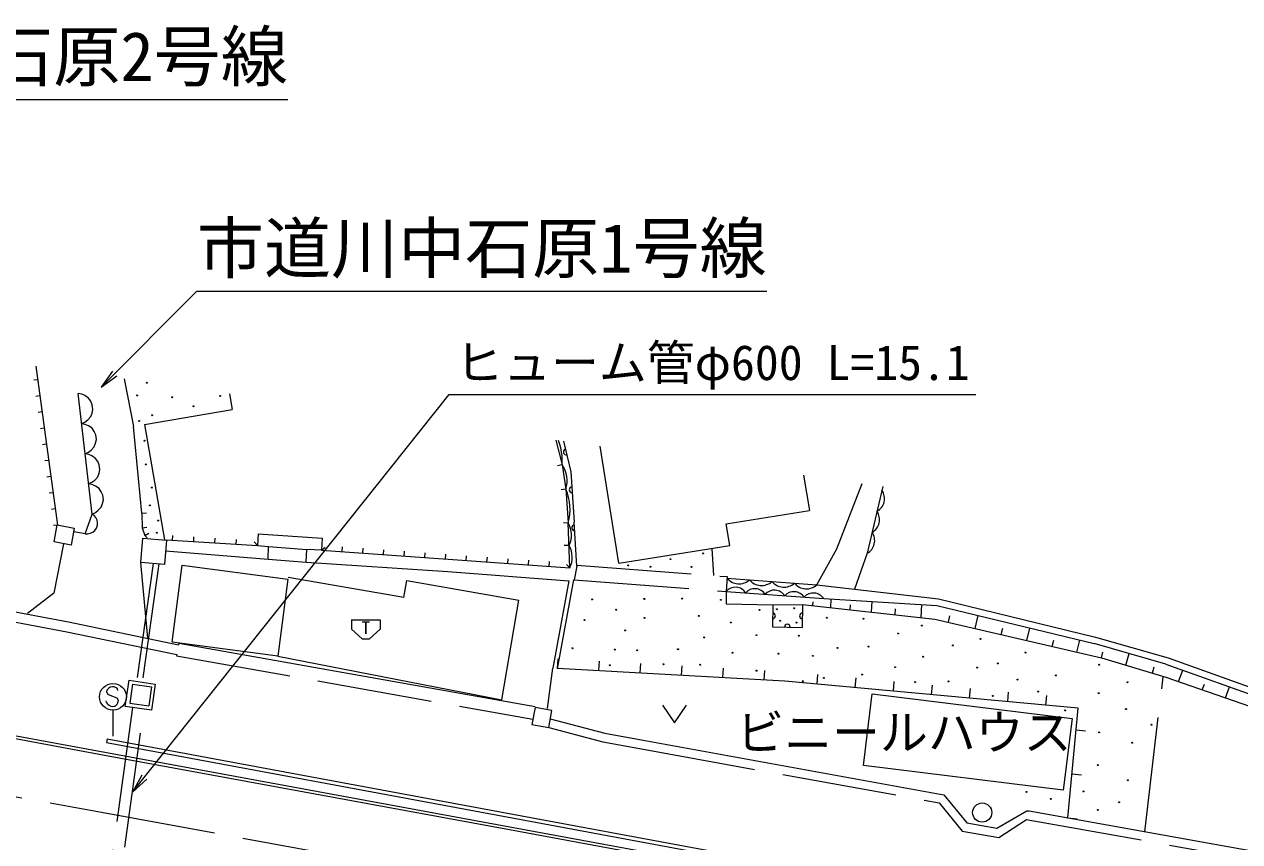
# Model space of a CAD drawing. Units: millimetres, scale not verified. Extents: x 40000 to 680000, y 20000 to 380000.
# Drawn here: x 150985 to 214443, y 276278 to 318927 of the extents above; entities that cross this region are included whole.
import ezdxf
from ezdxf.enums import TextEntityAlignment as Align

# ---------------------------------------------------------------- set-up
doc = ezdxf.new("R2010")
doc.units = ezdxf.units.MM
doc.header["$LTSCALE"] = 1000
doc.linetypes.add('DASHED', pattern=[7.5, 6, -1.5])
for name, color, linetype, lineweight in [('M-BGD', 7, 'Continuous', 13), ('M-BGD-HTXT', 7, 'Continuous', 13), ('M-STR-HTXT', 7, 'Continuous', 13), ('M-STR-STRC', 7, 'Continuous', 13)]:
    doc.layers.add(name, color=color, linetype=linetype, lineweight=lineweight)
doc.styles.add('ＭＳ ゴシック', font='')
doc.styles.get('ＭＳ ゴシック').set_extended_font_data('MS Gothic')

# ---------------------------------------------------------------- blocks, each defined once
blk = doc.blocks.new('open_arrow')
at = {"color": 0, "linetype": 'Continuous', "lineweight": -2}
blk.add_lwpolyline([(7.5, 1.25), (0, 0), (7.5, -1.25)], dxfattribs=at)

msp = doc.modelspace()

# ---------------------------------------------------------------- linework, layer by layer
at = {"layer": 'M-BGD'}
for p, q in [((151582, 301086), (152712, 292796)), ((151677, 300385), (151479, 300358)), ((151792, 299542), (151594, 299515)), ((154529, 293375), (153796, 299669)), ((161702, 299652), (161843, 298833)), ((151907, 298699), (151709, 298672)), ((157269, 298043), (161843, 298833)), ((152022, 297855), (151824, 297828)), ((157269, 298043), (158309, 292027)), ((152137, 297012), (151939, 296985)), ((178737, 297237), (179066, 295939)), ((179145, 297179), (179527, 295577)), ((182035, 290804), (181059, 296908)), ((152252, 296169), (152054, 296142)), ((179066, 295939), (178821, 295890)), ((179066, 295939), (179260, 294670)), ((152367, 295326), (152169, 295299)), ((179527, 295577), (179701, 292942)), ((191677, 295402), (191975, 293567)), ((152482, 294483), (152284, 294456)), ((179260, 294670), (179012, 294642)), ((179260, 294670), (179389, 292909)), ((195810, 294816), (194993, 291325)), ((152597, 293639), (152399, 293612)), ((154162, 292349), (154529, 293375)), ((157113, 293422), (157363, 293431)), ((157113, 293422), (157141, 292651)), ((187632, 292861), (191975, 293567)), ((127896, 292572), (153299, 287746)), ((152712, 292796), (152514, 292769)), ((152543, 291919), (152706, 292804)), ((152706, 292804), (153588, 292641)), ((153588, 292641), (153425, 291757)), ((157141, 292651), (157387, 292697)), ((157141, 292651), (157277, 292258)), ((179389, 292909), (179139, 292896)), ((179465, 290562), (179389, 292909)), ((179829, 290656), (179701, 292942)), ((187817, 291726), (187632, 292861)), ((153425, 291757), (152543, 291919)), ((154162, 292349), (153572, 292452)), ((157077, 290845), (157179, 292114)), ((157179, 292114), (158407, 292015)), ((157277, 292258), (157493, 292383)), ((157393, 292125), (157277, 292258)), ((158407, 292015), (158304, 290746)), ((158407, 292021), (163159, 291729)), ((158720, 292002), (158735, 292251)), ((159830, 291934), (159845, 292183)), ((160939, 291865), (160955, 292115)), ((162049, 291797), (162065, 292047)), ((163159, 291729), (162995, 291917)), ((163204, 292347), (163159, 291729)), ((163204, 292347), (166544, 292109)), ((166544, 292109), (166500, 291490)), ((153024, 291822), (152533, 289244)), ((158361, 291449), (163709, 291014)), ((163159, 291729), (163740, 291675)), ((163709, 291014), (163740, 291675)), ((165698, 290869), (165729, 291530)), ((166500, 291490), (165729, 291530)), ((166500, 291490), (166689, 291654)), ((166500, 291490), (179465, 290562)), ((167580, 291413), (167598, 291662)), ((168661, 291336), (168679, 291585)), ((169741, 291258), (169759, 291508)), ((170822, 291181), (170839, 291430)), ((171902, 291104), (171920, 291353)), ((172982, 291026), (173000, 291276)), ((179427, 291736), (179177, 291728)), ((182035, 290804), (187817, 291726)), ((158304, 290746), (157077, 290845)), ((157426, 286905), (157077, 290845)), ((158702, 286692), (159231, 290705)), ((159231, 290705), (164746, 289979)), ((165698, 290869), (173105, 290382)), ((174063, 290949), (174081, 291198)), ((175143, 290872), (175161, 291121)), ((176224, 290794), (176241, 291044)), ((177304, 290717), (177322, 290966)), ((178384, 290639), (178402, 290889)), ((179465, 290562), (179292, 290742)), ((179829, 290656), (179700, 289943)), ((170800, 289020), (164761, 290069)), ((173105, 290382), (179420, 289893)), ((187676, 290108), (187631, 289340)), ((187671, 290030), (192366, 289680)), ((164746, 289979), (164217, 285966)), ((170800, 289020), (170954, 289906)), ((170954, 289906), (176812, 288888)), ((179420, 289893), (178575, 285335)), ((178821, 285289), (179684, 289944)), ((192366, 289680), (198711, 288941)), ((152533, 289244), (151157, 288177)), ((175921, 283682), (176812, 288888)), ((187631, 289340), (192724, 288960)), ((192164, 288595), (192176, 288789)), ((192724, 288960), (198629, 288601)), ((193089, 288492), (193118, 288948)), ((195224, 288256), (195259, 288813)), ((198711, 288941), (206920, 286956)), ((190060, 288642), (190050, 287483)), ((191622, 288655), (191596, 287459)), ((191622, 288655), (198530, 287889)), ((194106, 288380), (194122, 288630)), ((196453, 288119), (196473, 288429)), ((197804, 287969), (197847, 288649)), ((198629, 288601), (206837, 286616)), ((153299, 287746), (159033, 286556)), ((168070, 287862), (169570, 287862)), ((168070, 287862), (168070, 287362)), ((169570, 287862), (169570, 287362)), ((190050, 287483), (191596, 287459)), ((198529, 287889), (198529, 287890)), ((198530, 287889), (207219, 285869)), ((199233, 287725), (199316, 288068)), ((200624, 287402), (200788, 288079)), ((168070, 287362), (168633, 286861)), ((168633, 286861), (169008, 286861)), ((169570, 287362), (169008, 286861)), ((201991, 287084), (202071, 287415)), ((203333, 286772), (203491, 287425)), ((206920, 286956), (210703, 285877)), ((164217, 285966), (158702, 286692)), ((159051, 286640), (159033, 286556)), ((159051, 286640), (177660, 283331)), ((204652, 286466), (204732, 286798)), ((205947, 286165), (206099, 286794)), ((210585, 285547), (206837, 286616)), ((158946, 286043), (158934, 285981)), ((164217, 285966), (175921, 283682)), ((178828, 285322), (178855, 285822)), ((180986, 285202), (181014, 285701)), ((183144, 285081), (183172, 285580)), ((207219, 285869), (207290, 286162)), ((207219, 285869), (210594, 284859)), ((208494, 285488), (208667, 286094)), ((210703, 285877), (221265, 282099)), ((185302, 284960), (185330, 285459)), ((187460, 284839), (187488, 285339)), ((189619, 284719), (189647, 285218)), ((192377, 284504), (192422, 285002)), ((209885, 285071), (209980, 285405)), ((210585, 285547), (221092, 281795)), ((211253, 284631), (211468, 285232)), ((156259, 283340), (156466, 284698)), ((156466, 284698), (157825, 284491)), ((157825, 284491), (157618, 283133)), ((194368, 284321), (194414, 284819)), ((196360, 284138), (196405, 284636)), ((198351, 283955), (198397, 284453)), ((210594, 284859), (223705, 280310)), ((212490, 284201), (212597, 284502)), ((213705, 283780), (213912, 284359)), ((194793, 280254), (195255, 283991)), ((195255, 283991), (205689, 282699)), ((200343, 283772), (200389, 284270)), ((202335, 283590), (202380, 284088)), ((204326, 283407), (204372, 283905)), ((157618, 283133), (156259, 283340)), ((177650, 283274), (177491, 282389)), ((178523, 283117), (177650, 283274)), ((178364, 282232), (178523, 283117)), ((184304, 283403), (184928, 282479)), ((184928, 282479), (185554, 283403)), ((177491, 282389), (178364, 282232)), ((178446, 282686), (181297, 281933)), ((205689, 282699), (205227, 278962)), ((181297, 281933), (183291, 281568)), ((205897, 282106), (206395, 282059)), ((155304, 281649), (155268, 281452)), ((155268, 281452), (176455, 277523)), ((155304, 281649), (176492, 277719)), ((183291, 281568), (198994, 278730)), ((205227, 278962), (194793, 280254)), ((205681, 279814), (206179, 279767)), ((198994, 278730), (200204, 277256)), ((176455, 277523), (201811, 272824)), ((176492, 277719), (201847, 273021)), ((201771, 276983), (203332, 277889)), ((203309, 277430), (203396, 277426)), ((203332, 277889), (203448, 277884)), ((203448, 277884), (220403, 274839)), ((205465, 277522), (205963, 277475)), ((200204, 277256), (201771, 276983))]:
    msp.add_line(p, q, dxfattribs=at)
at = {"layer": 'M-BGD', "linetype": 'DASHED'}
for p, q in [((156200, 300432), (156678, 297941)), ((157113, 293422), (156678, 297941)), ((193411, 291562), (194733, 294969)), ((127801, 292061), (153197, 287236)), ((163740, 291675), (165729, 291530)), ((186879, 291576), (186968, 290162)), ((192366, 289680), (193411, 291562)), ((194993, 291325), (194332, 289451)), ((157712, 290794), (156840, 284641)), ((158012, 290770), (157137, 284596)), ((163709, 291014), (165698, 290869)), ((179826, 290705), (187676, 290108)), ((179700, 289943), (187631, 289340)), ((187631, 289340), (187627, 288687)), ((187627, 288687), (190060, 288642)), ((190060, 288642), (191622, 288655)), ((153197, 287236), (158946, 286043)), ((158934, 285981), (177541, 282671)), ((178303, 283224), (178575, 285335)), ((156638, 284498), (156494, 283508)), ((156638, 284498), (157628, 284354)), ((157628, 284354), (157484, 283365)), ((209492, 276798), (210445, 284877)), ((156642, 283278), (154602, 268645)), ((155196, 268562), (157236, 283195)), ((156494, 283508), (157484, 283365)), ((178364, 282232), (181196, 281484)), ((181196, 281484), (183209, 281116)), ((183209, 281116), (198746, 278307)), ((198746, 278307), (199957, 276833)), ((201870, 276499), (203309, 277430)), ((203396, 277426), (220321, 274387)), ((199957, 276833), (201870, 276499))]:
    msp.add_line(p, q, dxfattribs=at)
at = {"layer": 'M-BGD'}
for points in [[(153979, 298096), (154153, 298176), (154295, 298288), (154451, 298462), (154525, 298646), (154562, 298837), (154534, 299081), (154454, 299259), (154339, 299421), (154148, 299555), (153984, 299627), (153796, 299669)], [(154162, 296522), (154336, 296602), (154479, 296715), (154634, 296888), (154708, 297072), (154746, 297264), (154717, 297508), (154637, 297686), (154522, 297848), (154331, 297981), (154167, 298054), (153979, 298096)], [(154345, 294949), (154519, 295029), (154662, 295141), (154817, 295315), (154891, 295499), (154929, 295691), (154900, 295934), (154820, 296112), (154705, 296275), (154514, 296408), (154350, 296480), (154162, 296522)], [(154529, 293375), (154703, 293456), (154845, 293568), (155000, 293741), (155074, 293925), (155112, 294117), (155084, 294361), (155003, 294539), (154888, 294701), (154698, 294834), (154534, 294907), (154345, 294949)], [(154162, 292349), (154294, 292345), (154416, 292371), (154565, 292431), (154667, 292522), (154748, 292629), (154805, 292788), (154809, 292922), (154788, 293057), (154711, 293197), (154632, 293292), (154529, 293375)], [(205465, 277522), (206005, 283253), (190698, 284658), (178828, 285322)]]:
    msp.add_lwpolyline(points, dxfattribs=at)
for centre, radius in [((157390, 300226), 25), ((156872, 299566), 25), ((161209, 299537), 25), ((158707, 299468), 25), ((159818, 298995), 25), ((156978, 298234), 25), ((157659, 298529), 25), ((157258, 297197), 25), ((157328, 295962), 25), ((157650, 294752), 25), ((157538, 293828), 25), ((157971, 293035), 25), ((157908, 292395), 25), ((186434, 291318), 25), ((182522, 290692), 25), ((183675, 290624), 25), ((184723, 291019), 25), ((185829, 290615), 25), ((180627, 288920), 25), ((183358, 288946), 25), ((185341, 288965), 25), ((187354, 288898), 25), ((181893, 288383), 25), ((189368, 288369), 25), ((190280, 288403), 25), ((191178, 288459), 25), ((180226, 287844), 25), ((183368, 287955), 25), ((186202, 288057), 25), ((187867, 287714), 25), ((190449, 287803), 25), ((191296, 287710), 25), ((192891, 287966), 25), ((194793, 287911), 25), ((197849, 287550), 25), ((182352, 287304), 25), ((186488, 286939), 25), ((189211, 287053), 25), ((191418, 287027), 25), ((196610, 287141), 25), ((200915, 286860), 25), ((179599, 286371), 25), ((181811, 286302), 25), ((182983, 286263), 25), ((185116, 286319), 25), ((193443, 286389), 25), ((195068, 286460), 25), ((199471, 286519), 25), ((184355, 285539), 25), ((187956, 286135), 25), ((190364, 286086), 25), ((192161, 285976), 25), ((197920, 285925), 25), ((201812, 285581), 25), ((203256, 286142), 25), ((181561, 285484), 25), ((186276, 285507), 25), ((189217, 285201), 25), ((194727, 284994), 25), ((196452, 285384), 25), ((200731, 285364), 25), ((204851, 284954), 25), ((207111, 285507), 25), ((191631, 284645), 25), ((192738, 284820), 25), ((197499, 284605), 25), ((199237, 284644), 25), ((202844, 284734), 25), ((208590, 284594), 25), ((201561, 283881), 25), ((203919, 284113), 25), ((207080, 284027), 25), ((205339, 283128), 25), ((208507, 283197), 25), ((209844, 282381), 25), ((207106, 281979), 25), ((208834, 281443), 25), ((207031, 280274), 25), ((208608, 279481), 25), ((203311, 278872), 25), ((206284, 278900), 25), ((201000, 277797), 500), ((204581, 278512), 25), ((207040, 277938), 25), ((208148, 278333), 25)]:
    msp.add_circle(centre, radius, dxfattribs=at)
for centre, radius, start, end in [((176054, 296144), 3019, 356.11098, 20.81814), ((179279, 296617), 150, 103.40957, 283.40957), ((177878, 295108), 1450, 342.39455, 34.98306), ((176810, 293606), 2671, 344.89055, 23.47545), ((179588, 294648), 150, 93.77401, 273.77401), ((195139, 294179), 758, 298.90523, 34.75387), ((194883, 293083), 758, 298.90523, 34.75387), ((178334, 292288), 1224, 333.18732, 30.51324), ((179717, 292652), 150, 93.21621, 273.21621), ((194627, 291988), 758, 298.90523, 34.75387), ((178372, 291114), 1224, 333.18732, 30.51324), ((188300, 290552), 818, 219.70043, 311.77501), ((188110, 288906), 647, 33.57595, 137.89952), ((189129, 288830), 647, 33.57595, 137.89952), ((189474, 290465), 818, 219.70043, 311.77501), ((190148, 288754), 647, 33.57595, 137.89952), ((190647, 290377), 818, 219.70043, 311.77501), ((191821, 290290), 818, 219.70043, 311.77501), ((191166, 288678), 647, 33.57595, 137.89952), ((192185, 288602), 647, 33.57595, 137.89952), ((190055, 288063), 150, 269.48451, 89.48451), ((191609, 288057), 150, 88.76024, 268.76024), ((190823, 287471), 150, 359.09482, 179.09482)]:
    msp.add_arc(centre, radius, start, end, dxfattribs=at)
at = {"layer": 'M-BGD-HTXT'}
for points in [[(127133, 303809), (135000, 315000), (164750, 315000)], [(155000, 300000), (160000, 305000), (189750, 305000)]]:
    msp.add_lwpolyline(points, dxfattribs=at)
at = {"layer": 'M-STR-HTXT'}
msp.add_lwpolyline([(156631, 278856), (173168, 299614), (200668, 299614)], dxfattribs=at)
at = {"layer": 'M-STR-STRC'}
for p, q in [((155476, 284339), (155384, 284274)), ((155592, 284362), (155476, 284339)), ((155673, 284351), (155592, 284362)), ((155774, 284300), (155673, 284351)), ((155851, 284248), (155774, 284300)), ((155294, 284177), (155283, 284097)), ((155283, 284097), (155343, 283970)), ((155384, 284274), (155294, 284177)), ((155343, 283970), (155448, 283918)), ((155448, 283918), (155821, 283786)), ((155821, 283786), (155877, 283665)), ((155875, 284170), (155851, 284248)), ((155877, 283665), (155856, 283506)), ((155284, 283555), (155257, 283632)), ((155343, 283430), (155284, 283555)), ((155416, 283379), (155343, 283430)), ((155518, 283326), (155416, 283379)), ((155602, 283315), (155518, 283326)), ((155719, 283335), (155602, 283315)), ((155617, 281789), (155617, 283136)), ((155807, 283402), (155719, 283335)), ((155856, 283506), (155807, 283402)), ((155192, 280926), (150275, 281837)), ((155165, 280779), (150248, 281689)), ((176316, 276889), (155165, 280779)), ((176344, 277037), (155192, 280926)), ((201666, 272227), (176316, 276889)), ((201693, 272375), (176344, 277037))]:
    msp.add_line(p, q, dxfattribs=at)
at = {"layer": 'M-STR-STRC', "linetype": 'DASHED'}
for p, q in [((130191, 282290), (155015, 277819)), ((155015, 277819), (184522, 272402))]:
    msp.add_line(p, q, dxfattribs=at)
at = {"layer": 'M-STR-STRC'}
msp.add_circle((155614, 283836), 700, dxfattribs=at)

# ---------------------------------------------------------------- block references
at = {"layer": 'M-BGD-HTXT', "xscale": 133, "yscale": 133, "rotation": 45}
msp.add_blockref('open_arrow', (155000, 300000), dxfattribs=at)
at = {"layer": 'M-STR-HTXT', "xscale": 133, "yscale": 133, "rotation": 51.5}
msp.add_blockref('open_arrow', (156631, 278856), dxfattribs=at)

# ---------------------------------------------------------------- texts
at = {"layer": 'M-BGD', "style": 'ＭＳ ゴシック'}
for s, height, p in [('T', 660, (168591, 286925)), ('ビニールハウス', 1833, (188161, 280518))]:
    msp.add_text(s, height=height, dxfattribs=at).set_placement(p, align=Align.BOTTOM_LEFT)
at = {"layer": 'M-BGD-HTXT', "style": 'ＭＳ ゴシック'}
for s, p in [('市道川中石原2号線', (135000, 315200)), ('市道川中石原1号線', (160000, 305200))]:
    msp.add_text(s, height=2566, dxfattribs=at).set_placement(p, align=Align.BOTTOM_LEFT)
at = {"layer": 'M-STR-HTXT', "style": 'ＭＳ ゴシック'}
msp.add_text('ヒューム管φ600 L=15.1', height=1833, dxfattribs=at).set_placement((186918, 299814), align=Align.BOTTOM_CENTER)

doc.saveas('drawing.dxf')
